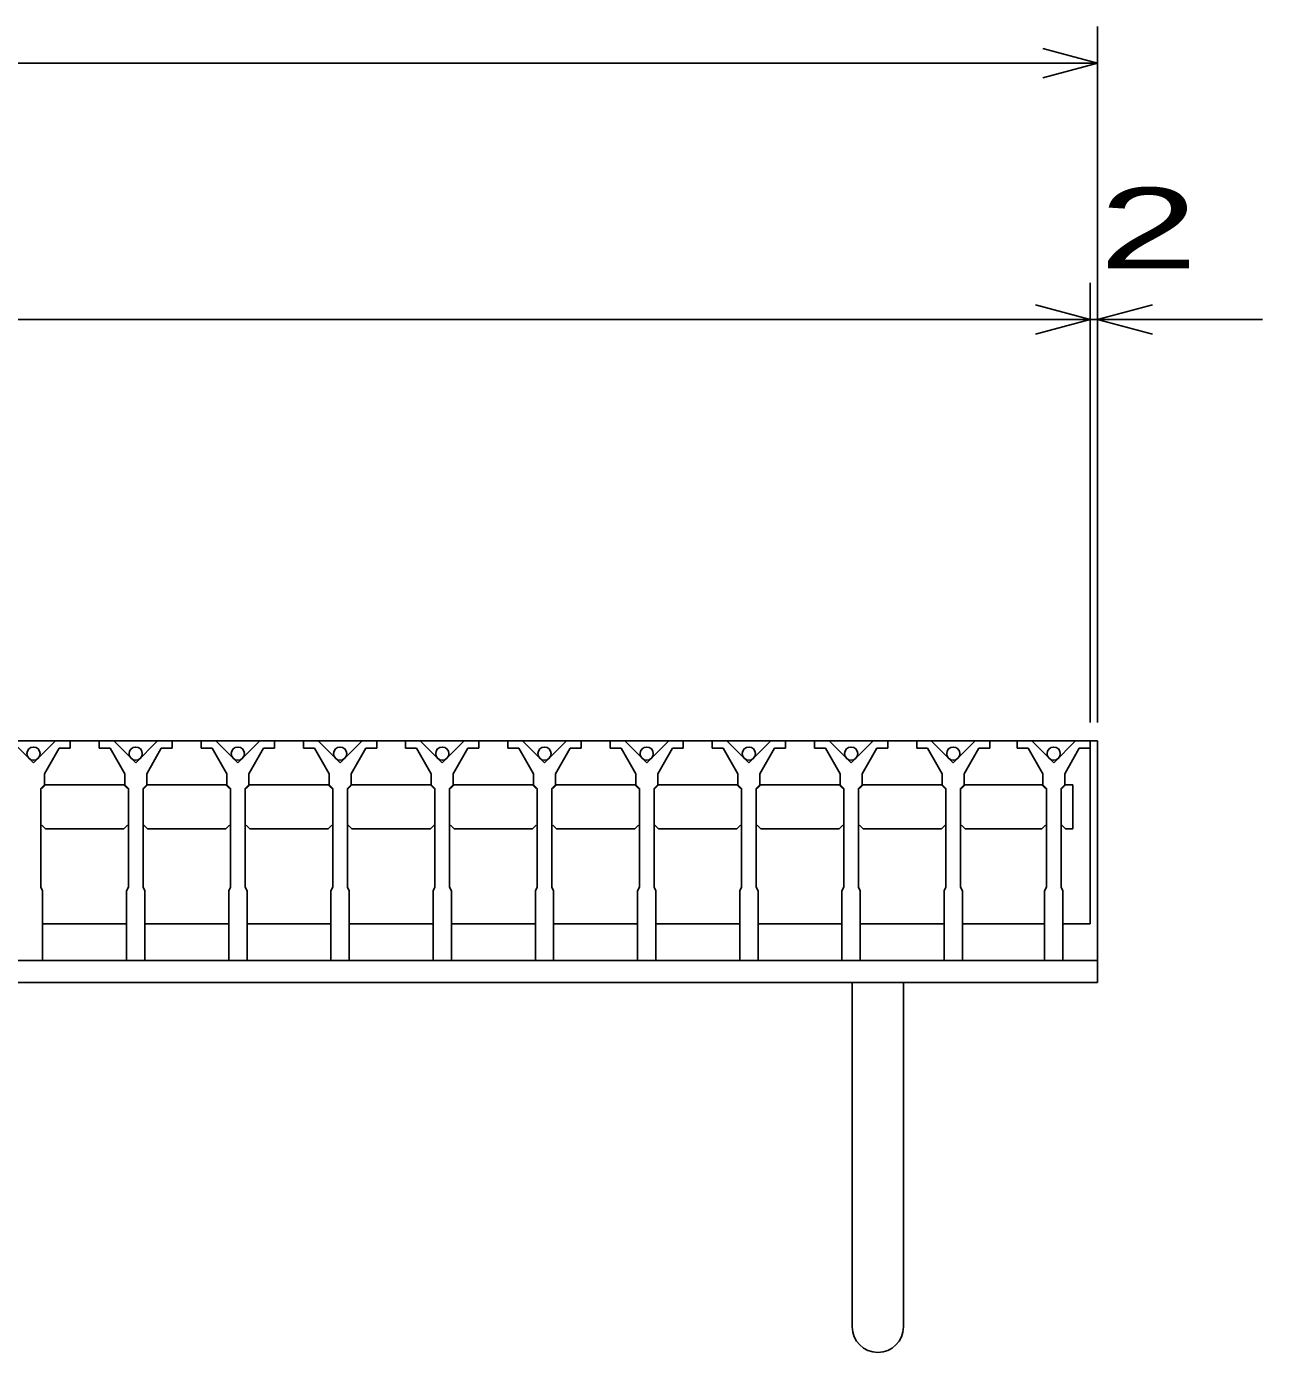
# Model space of a CAD drawing. Units: millimetres, scale not verified. Extents: x -1820 to 1724, y -1285 to 1059.
# Drawn here: x -720.4 to -383, y -704 to -342 of the extents above; entities that cross this region are included whole.
import ezdxf
from ezdxf.enums import TextEntityAlignment as Align

# ---------------------------------------------------------------- set-up
doc = ezdxf.new("R2010")
doc.units = ezdxf.units.MM
doc.header["$LTSCALE"] = 10
for name, color, linetype, lineweight in [('16', 3, 'Continuous', 25), ('17', 3, 'Continuous', 25), ('19', 6, 'Continuous', 25), ('22', 2, 'Continuous', 25)]:
    doc.layers.add(name, color=color, linetype=linetype, lineweight=lineweight)
doc.styles.add('ベクトル', font='')
doc.styles.get('ベクトル').set_extended_font_data('ベクトル')

msp = doc.modelspace()

# ---------------------------------------------------------------- linework, layer by layer
at = {"layer": '16'}
for p, q in [((-1426, -537), (-430, -537)), ((-718.5, -543), (-724.5, -537)), ((-712.5, -537), (-718.5, -543)), ((-715.5, -546), (-711.5, -539)), ((-708.5, -537), (-712.5, -537)), ((-711.5, -539), (-708.5, -539)), ((-708.5, -539), (-708.5, -537)), ((-700.6, -537), (-700.6, -539)), ((-696.6, -537), (-700.6, -537)), ((-700.6, -539), (-697.6, -539)), ((-697.6, -539), (-693.6, -546)), ((-690.6, -543), (-696.6, -537)), ((-684.6, -537), (-690.6, -543)), ((-687.6, -546), (-683.6, -539)), ((-680.6, -537), (-684.6, -537)), ((-683.6, -539), (-680.6, -539)), ((-680.6, -539), (-680.6, -537)), ((-672.7, -537), (-672.7, -539)), ((-668.7, -537), (-672.7, -537)), ((-672.7, -539), (-669.7, -539)), ((-669.7, -539), (-665.7, -546)), ((-662.7, -543), (-668.7, -537)), ((-656.7, -537), (-662.7, -543)), ((-659.7, -546), (-655.7, -539)), ((-652.7, -537), (-656.7, -537)), ((-655.7, -539), (-652.7, -539)), ((-652.7, -539), (-652.7, -537)), ((-644.8, -537), (-644.8, -539)), ((-640.8, -537), (-644.8, -537)), ((-644.8, -539), (-641.8, -539)), ((-641.8, -539), (-637.8, -546)), ((-634.8, -543), (-640.8, -537)), ((-628.8, -537), (-634.8, -543)), ((-631.8, -546), (-627.8, -539)), ((-624.8, -537), (-628.8, -537)), ((-627.8, -539), (-624.8, -539)), ((-624.8, -539), (-624.8, -537)), ((-616.9, -537), (-616.9, -539)), ((-612.9, -537), (-616.9, -537)), ((-616.9, -539), (-613.9, -539)), ((-613.9, -539), (-609.9, -546)), ((-606.9, -543), (-612.9, -537)), ((-600.9, -537), (-606.9, -543)), ((-603.9, -546), (-599.9, -539)), ((-596.9, -537), (-600.9, -537)), ((-599.9, -539), (-596.9, -539)), ((-596.9, -539), (-596.9, -537)), ((-589, -537), (-589, -539)), ((-585, -537), (-589, -537)), ((-589, -539), (-586, -539)), ((-586, -539), (-582, -546)), ((-579, -543), (-585, -537)), ((-573, -537), (-579, -543)), ((-576, -546), (-572, -539)), ((-569, -537), (-573, -537)), ((-572, -539), (-569, -539)), ((-569, -539), (-569, -537)), ((-561.1, -537), (-561.1, -539)), ((-557.1, -537), (-561.1, -537)), ((-561.1, -539), (-558.1, -539)), ((-558.1, -539), (-554.1, -546)), ((-551.1, -543), (-557.1, -537)), ((-545.1, -537), (-551.1, -543)), ((-548.1, -546), (-544.1, -539)), ((-541.1, -537), (-545.1, -537)), ((-544.1, -539), (-541.1, -539)), ((-541.1, -539), (-541.1, -537)), ((-533.2, -537), (-533.2, -539)), ((-529.2, -537), (-533.2, -537)), ((-533.2, -539), (-530.2, -539)), ((-530.2, -539), (-526.2, -546)), ((-523.2, -543), (-529.2, -537)), ((-517.2, -537), (-523.2, -543)), ((-520.2, -546), (-516.2, -539)), ((-513.2, -537), (-517.2, -537)), ((-516.2, -539), (-513.2, -539)), ((-513.2, -539), (-513.2, -537)), ((-505.3, -537), (-505.3, -539)), ((-501.3, -537), (-505.3, -537)), ((-505.3, -539), (-502.3, -539)), ((-502.3, -539), (-498.3, -546)), ((-495.3, -543), (-501.3, -537)), ((-489.3, -537), (-495.3, -543)), ((-492.3, -546), (-488.3, -539)), ((-485.3, -537), (-489.3, -537)), ((-488.3, -539), (-485.3, -539)), ((-485.3, -539), (-485.3, -537)), ((-477.4, -537), (-477.4, -539)), ((-473.4, -537), (-477.4, -537)), ((-477.4, -539), (-474.4, -539)), ((-474.4, -539), (-470.4, -546)), ((-467.4, -543), (-473.4, -537)), ((-461.4, -537), (-467.4, -543)), ((-464.4, -546), (-460.4, -539)), ((-457.4, -537), (-461.4, -537)), ((-460.4, -539), (-457.4, -539)), ((-457.4, -539), (-457.4, -537)), ((-450, -537), (-450, -539)), ((-446, -537), (-450, -537)), ((-450, -539), (-447, -539)), ((-447, -539), (-443, -546)), ((-440, -543), (-446, -537)), ((-434, -537), (-440, -543)), ((-437, -546), (-433, -539)), ((-430, -537), (-434, -537)), ((-433, -539), (-430, -539)), ((-430, -539), (-430, -537)), ((-430, -587), (-430, -537)), ((-715.5, -549), (-715.5, -546)), ((-693.6, -546), (-693.6, -549)), ((-687.6, -549), (-687.6, -546)), ((-665.7, -546), (-665.7, -549)), ((-659.7, -549), (-659.7, -546)), ((-637.8, -546), (-637.8, -549)), ((-631.8, -549), (-631.8, -546)), ((-609.9, -546), (-609.9, -549)), ((-603.9, -549), (-603.9, -546)), ((-582, -546), (-582, -549)), ((-576, -549), (-576, -546)), ((-554.1, -546), (-554.1, -549)), ((-548.1, -549), (-548.1, -546)), ((-526.2, -546), (-526.2, -549)), ((-520.2, -549), (-520.2, -546)), ((-498.3, -546), (-498.3, -549)), ((-492.3, -549), (-492.3, -546)), ((-470.4, -546), (-470.4, -549)), ((-464.4, -549), (-464.4, -546)), ((-443, -546), (-443, -549)), ((-437, -549), (-437, -546)), ((-716.5, -550), (-715.5, -549)), ((-716.5, -577), (-716.5, -550)), ((-716.25, -550), (-715.25, -549)), ((-715.25, -549), (-693.85, -549)), ((-693.85, -549), (-692.85, -550)), ((-693.6, -549), (-692.6, -550)), ((-692.6, -550), (-692.6, -577)), ((-688.6, -550), (-687.6, -549)), ((-688.6, -577), (-688.6, -550)), ((-688.35, -550), (-687.35, -549)), ((-687.35, -549), (-665.95, -549)), ((-665.95, -549), (-664.95, -550)), ((-665.7, -549), (-664.7, -550)), ((-664.7, -550), (-664.7, -577)), ((-660.7, -550), (-659.7, -549)), ((-660.7, -577), (-660.7, -550)), ((-660.45, -550), (-659.45, -549)), ((-659.45, -549), (-638.05, -549)), ((-638.05, -549), (-637.05, -550)), ((-637.8, -549), (-636.8, -550)), ((-636.8, -550), (-636.8, -577)), ((-632.8, -550), (-631.8, -549)), ((-632.8, -577), (-632.8, -550)), ((-632.55, -550), (-631.55, -549)), ((-631.55, -549), (-610.15, -549)), ((-610.15, -549), (-609.15, -550)), ((-609.9, -549), (-608.9, -550)), ((-608.9, -550), (-608.9, -577)), ((-604.9, -550), (-603.9, -549)), ((-604.9, -577), (-604.9, -550)), ((-604.65, -550), (-603.65, -549)), ((-603.65, -549), (-582.25, -549)), ((-582.25, -549), (-581.25, -550)), ((-582, -549), (-581, -550)), ((-581, -550), (-581, -577)), ((-577, -550), (-576, -549)), ((-577, -577), (-577, -550)), ((-576.75, -550), (-575.75, -549)), ((-575.75, -549), (-554.35, -549)), ((-554.35, -549), (-553.35, -550)), ((-554.1, -549), (-553.1, -550)), ((-553.1, -550), (-553.1, -577)), ((-549.1, -550), (-548.1, -549)), ((-549.1, -577), (-549.1, -550)), ((-548.85, -550), (-547.85, -549)), ((-547.85, -549), (-526.45, -549)), ((-526.45, -549), (-525.45, -550)), ((-526.2, -549), (-525.2, -550)), ((-525.2, -550), (-525.2, -577)), ((-521.2, -550), (-520.2, -549)), ((-521.2, -577), (-521.2, -550)), ((-520.95, -550), (-519.95, -549)), ((-519.95, -549), (-498.55, -549)), ((-498.55, -549), (-497.55, -550)), ((-498.3, -549), (-497.3, -550)), ((-497.3, -550), (-497.3, -577)), ((-493.3, -550), (-492.3, -549)), ((-493.3, -577), (-493.3, -550)), ((-493.05, -550), (-492.05, -549)), ((-492.05, -549), (-470.65, -549)), ((-470.65, -549), (-469.65, -550)), ((-470.4, -549), (-469.4, -550)), ((-469.4, -550), (-469.4, -577)), ((-465.4, -550), (-464.4, -549)), ((-465.4, -577), (-465.4, -550)), ((-465.15, -550), (-464.15, -549)), ((-464.15, -549), (-443.25, -549)), ((-443.25, -549), (-442.25, -550)), ((-443, -549), (-442, -550)), ((-442, -550), (-442, -577)), ((-438, -550), (-437, -549)), ((-438, -577), (-438, -550)), ((-715.25, -561), (-716.25, -560)), ((-693.85, -561), (-715.25, -561)), ((-692.85, -560), (-693.85, -561)), ((-687.35, -561), (-688.35, -560)), ((-665.95, -561), (-687.35, -561)), ((-664.95, -560), (-665.95, -561)), ((-659.45, -561), (-660.45, -560)), ((-638.05, -561), (-659.45, -561)), ((-637.05, -560), (-638.05, -561)), ((-631.55, -561), (-632.55, -560)), ((-610.15, -561), (-631.55, -561)), ((-609.15, -560), (-610.15, -561)), ((-603.65, -561), (-604.65, -560)), ((-582.25, -561), (-603.65, -561)), ((-581.25, -560), (-582.25, -561)), ((-575.75, -561), (-576.75, -560)), ((-554.35, -561), (-575.75, -561)), ((-553.35, -560), (-554.35, -561)), ((-547.85, -561), (-548.85, -560)), ((-526.45, -561), (-547.85, -561)), ((-525.45, -560), (-526.45, -561)), ((-519.95, -561), (-520.95, -560)), ((-498.55, -561), (-519.95, -561)), ((-497.55, -560), (-498.55, -561)), ((-492.05, -561), (-493.05, -560)), ((-470.65, -561), (-492.05, -561)), ((-469.65, -560), (-470.65, -561)), ((-464.15, -561), (-465.15, -560)), ((-443.25, -561), (-464.15, -561)), ((-442.25, -560), (-443.25, -561)), ((-716, -578), (-716.5, -577)), ((-716, -597), (-716, -578)), ((-692.6, -577), (-693.1, -578)), ((-693.1, -578), (-693.1, -597)), ((-688.1, -578), (-688.6, -577)), ((-688.1, -597), (-688.1, -578)), ((-664.7, -577), (-665.2, -578)), ((-665.2, -578), (-665.2, -597)), ((-660.2, -578), (-660.7, -577)), ((-660.2, -597), (-660.2, -578)), ((-636.8, -577), (-637.3, -578)), ((-637.3, -578), (-637.3, -597)), ((-632.3, -578), (-632.8, -577)), ((-632.3, -597), (-632.3, -578)), ((-608.9, -577), (-609.4, -578)), ((-609.4, -578), (-609.4, -597)), ((-604.4, -578), (-604.9, -577)), ((-604.4, -597), (-604.4, -578)), ((-581, -577), (-581.5, -578)), ((-581.5, -578), (-581.5, -597)), ((-576.5, -578), (-577, -577)), ((-576.5, -597), (-576.5, -578)), ((-553.1, -577), (-553.6, -578)), ((-553.6, -578), (-553.6, -597)), ((-548.6, -578), (-549.1, -577)), ((-548.6, -597), (-548.6, -578)), ((-525.2, -577), (-525.7, -578)), ((-525.7, -578), (-525.7, -597)), ((-520.7, -578), (-521.2, -577)), ((-520.7, -597), (-520.7, -578)), ((-497.3, -577), (-497.8, -578)), ((-497.8, -578), (-497.8, -597)), ((-492.8, -578), (-493.3, -577)), ((-492.8, -597), (-492.8, -578)), ((-469.4, -577), (-469.9, -578)), ((-469.9, -578), (-469.9, -597)), ((-464.9, -578), (-465.4, -577)), ((-464.9, -597), (-464.9, -578)), ((-442, -577), (-442.5, -578)), ((-442.5, -578), (-442.5, -597)), ((-437.5, -578), (-438, -577)), ((-437.5, -597), (-437.5, -578)), ((-716, -587), (-693.1, -587)), ((-688.1, -587), (-665.2, -587)), ((-660.2, -587), (-637.3, -587)), ((-632.3, -587), (-609.4, -587)), ((-604.4, -587), (-581.5, -587)), ((-576.5, -587), (-553.6, -587)), ((-548.6, -587), (-525.7, -587)), ((-520.7, -587), (-497.8, -587)), ((-492.8, -587), (-469.9, -587)), ((-464.9, -587), (-442.5, -587)), ((-437.5, -587), (-430, -587)), ((-721, -597), (-716, -597)), ((-693.1, -597), (-688.1, -597)), ((-665.2, -597), (-660.2, -597)), ((-637.3, -597), (-632.3, -597)), ((-609.4, -597), (-604.4, -597)), ((-581.5, -597), (-576.5, -597)), ((-553.6, -597), (-548.6, -597)), ((-525.7, -597), (-520.7, -597)), ((-497.8, -597), (-492.8, -597)), ((-469.9, -597), (-464.9, -597)), ((-442.5, -597), (-437.5, -597))]:
    msp.add_line(p, q, dxfattribs=at)
for centre in [(-718.5, -540.5), (-690.6, -540.5), (-662.7, -540.5), (-634.8, -540.5), (-606.9, -540.5), (-579, -540.5), (-551.1, -540.5), (-523.2, -540.5), (-495.3, -540.5), (-467.4, -540.5), (-440, -540.5)]:
    msp.add_circle(centre, 1.8, dxfattribs=at)
at = {"layer": '17'}
for p, q in [((-437.75, -550), (-436.75, -549)), ((-436.75, -549), (-434.75, -549)), ((-434.75, -549), (-434.75, -561)), ((-436.75, -561), (-437.75, -560)), ((-434.75, -561), (-436.75, -561))]:
    msp.add_line(p, q, dxfattribs=at)
at = {"layer": '19'}
for p, q in [((-430, -537), (-428, -537)), ((-428, -537), (-428, -597)), ((-1428, -597), (-428, -597)), ((-428, -597), (-428, -603)), ((-428, -603), (-1428, -603)), ((-495, -603), (-495, -697)), ((-481, -697), (-481, -603))]:
    msp.add_line(p, q, dxfattribs=at)
msp.add_arc((-488, -697), 7, 180, 0, dxfattribs=at)
at = {"layer": '22', "color": 4}
for p, q in [((-428, -532), (-428, -342)), ((-428, -352), (-443, -348)), ((-1428, -352), (-428, -352)), ((-443, -356), (-428, -352)), ((-430, -532), (-430, -412)), ((-428, -532), (-428, -412)), ((-430, -422), (-445, -418)), ((-428, -422), (-413, -418)), ((-1426, -422), (-430, -422)), ((-445, -426), (-430, -422)), ((-430, -422), (-428, -422)), ((-413, -426), (-428, -422)), ((-428, -422), (-383, -422))]:
    msp.add_line(p, q, dxfattribs=at)

# ---------------------------------------------------------------- texts
at = {"layer": '22', "style": 'ベクトル', "width": 1.65}
msp.add_text(' 2 ', height=21.99, dxfattribs=at).set_placement((-441.1, -397), align=Align.MIDDLE_LEFT)

doc.saveas('drawing.dxf')
